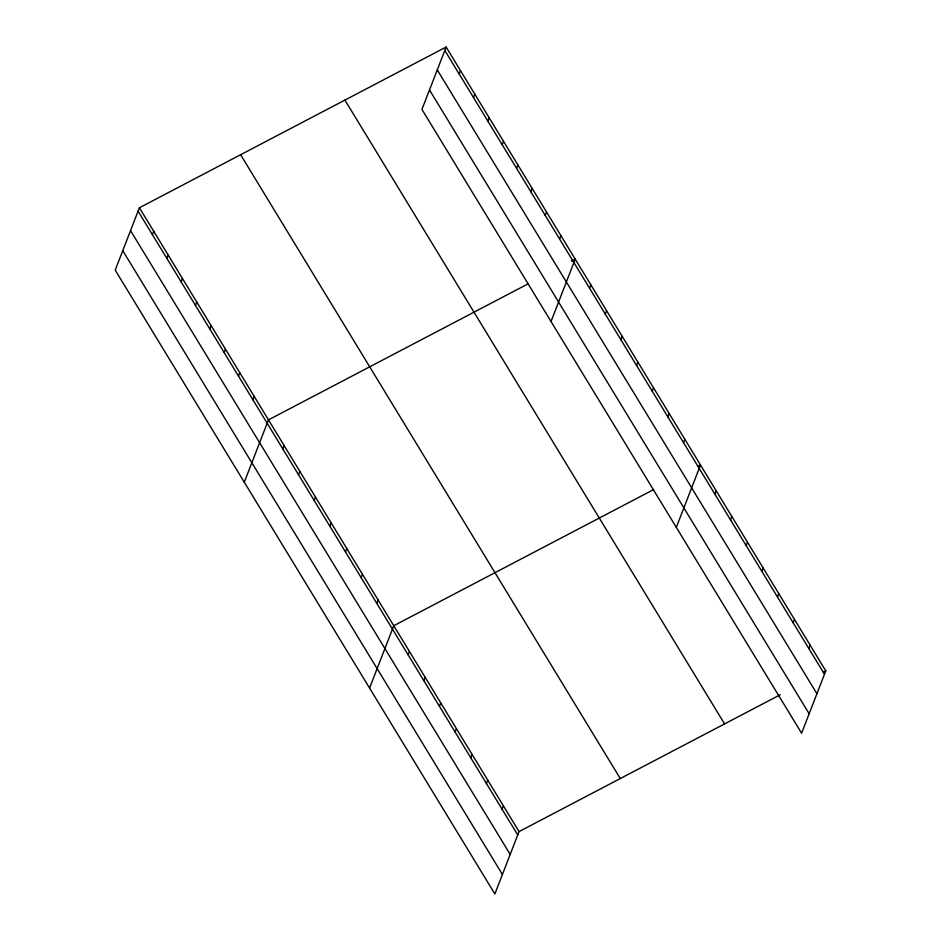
<?xml version="1.0" encoding="UTF-8"?>
<svg xmlns="http://www.w3.org/2000/svg" width="941" height="941" viewBox="0 0 941 941"><rect width="100%" height="100%" fill="white"/><g stroke="black" fill="none" stroke-linecap="round" stroke-linejoin="round"><path stroke-width="1.41" d="M446.14 47.05L421.944 109.415L801.603 733.239L825.786 670.874L446.14 47.05L139.397 207.761L115.214 270.126L494.86 893.95L519.056 831.585L780.242 694.74M152.43 234.709L153.748 231.333M166.78 258.269L168.086 254.893M181.119 281.841L182.425 278.465M195.457 305.402L196.775 302.026M209.808 328.974L211.113 325.598M224.146 352.534L225.452 349.158M238.485 376.106L239.802 372.73M252.835 399.678L254.141 396.302M244.295 482.227L268.479 419.862L528.407 283.676M282.829 448.975L284.147 445.599M298.497 474.699L299.803 471.335M459.173 73.986L460.478 70.622M314.153 500.436L315.458 497.06M473.511 97.558L474.817 94.182M329.82 526.172L331.126 522.796M487.85 121.13L489.167 117.754M502.2 144.691L503.506 141.315M345.476 551.908L346.782 548.532M516.538 168.263L517.844 164.887M361.132 577.633L362.45 574.257M530.877 191.823L532.194 188.447M376.8 603.369L378.106 599.993M545.227 215.395L546.533 212.019M369.578 688.083L393.761 625.73L653.689 489.543M559.566 238.955L560.871 235.579M408.123 654.83L409.429 651.454M551.026 321.516L575.222 259.151L571.422 261.139M423.779 680.566L425.085 677.191M589.572 288.264L590.877 284.888M439.435 706.303L440.753 702.927M605.228 313.988L606.545 310.612M455.103 732.027L456.409 728.652M620.895 339.725L622.201 336.349M470.759 757.764L472.064 754.388M636.551 365.461L637.857 362.085M486.426 783.5L487.732 780.124M652.207 391.185L653.524 387.81M502.082 809.225L503.388 805.861M667.875 416.922L669.18 413.546M683.531 442.658L684.848 439.282M676.32 527.372L700.504 465.007L697.975 466.336M714.854 494.119L716.16 490.743M730.51 519.855L731.827 516.48M746.178 545.58L747.483 542.216M761.834 571.316L763.151 567.941M777.501 597.053L778.807 593.677M793.157 622.789L794.463 619.413M808.813 648.514L810.13 645.138M823.257 672.203L825.786 670.874M444.822 50.426L824.481 674.25M437.283 69.893L816.929 693.717M429.496 89.948L809.154 713.772M344.912 100.087L724.57 723.911M240.625 154.724L620.272 778.548M139.397 207.761L519.056 831.585M138.092 211.137L517.738 834.961M130.54 230.604L510.187 854.428M122.765 250.659L502.412 874.483"/></g></svg>
